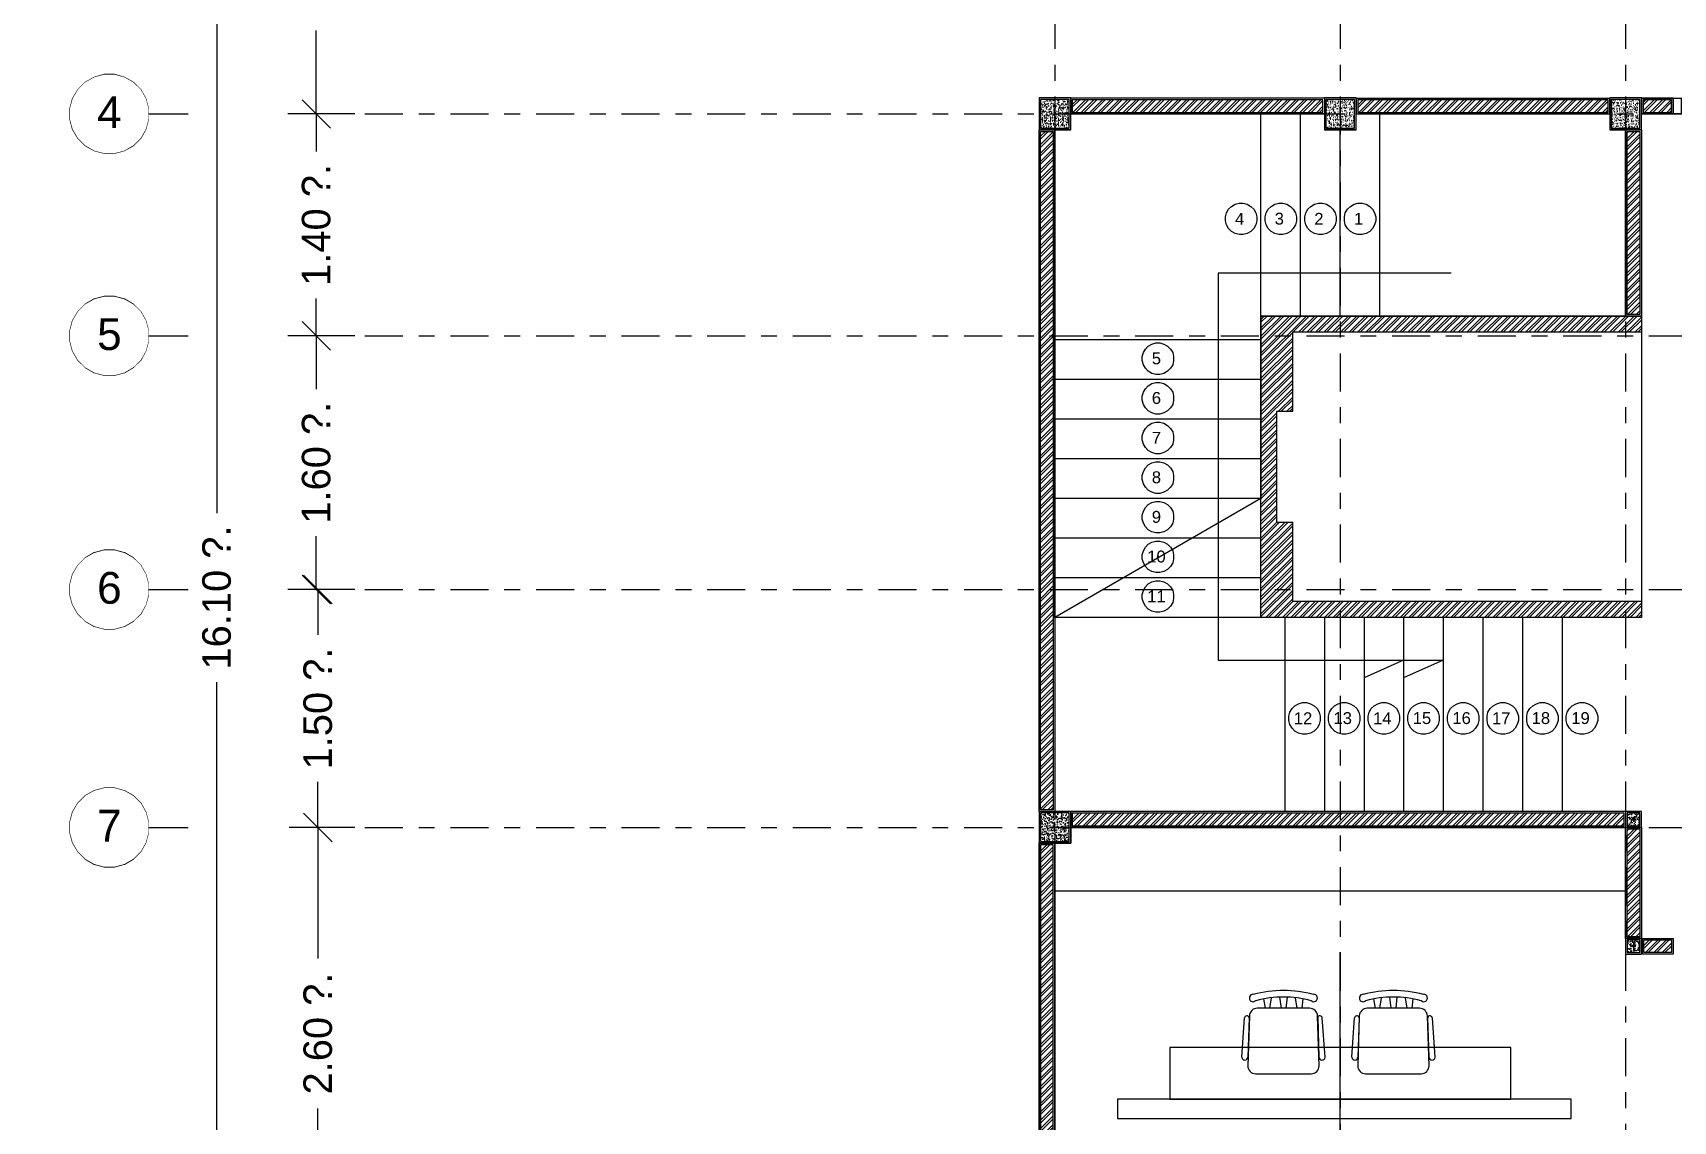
# Model space of a CAD drawing. Header units: metres. Extents: x -298 to 779, y -265 to 213.
# Drawn here: x -100.23 to -89.88, y 2.62 to 9.48 of the extents above; entities that cross this region are included whole.
import ezdxf

# ---------------------------------------------------------------- set-up
doc = ezdxf.new("R2010")
doc.units = ezdxf.units.M
doc.header["$LTSCALE"] = 0.01
doc.header["$MEASUREMENT"] = 0
doc.set_wipeout_variables(frame=1)
doc.linetypes.add('ACAD_ISO08W100', pattern=[36, 24, -3, 6, -3])
doc.layers.add('Dimension', color=253, linetype='ACAD_ISO08W100', transparency=0.5)
for name, color, linetype in [('Furniture', 130, 'Continuous'), ('HATCH', 90, 'Continuous'), ('SYMBOLS', 7, 'Continuous'), ('กระจก', 150, 'Continuous'), ('กำแพง', 90, 'Continuous'), ('เสา', 210, 'Continuous')]:
    doc.layers.add(name, color=color, linetype=linetype)
doc.styles.get("Standard").update_dxf_attribs({"font": 'arial.ttf'})
doc.dimstyles.new('White_1', dxfattribs={"dimtxt": 0.18, "dimasz": 0.18, "dimexe": 0.18, "dimexo": 0.0625, "dimgap": 0.09, "dimtad": 0, "dimzin": 0, "dimdsep": 46, "dimtxsty": 'Standard', "dimblk": 'OBLIQUE', "dimcen": 0.09, "dimadec": 0, "dimazin": 0, "dimtfac": 1, "dimtofl": 0, "dimtmove": 0, "dimatfit": 3, "dimfxl": 1, "dimtolj": 1, "dimtzin": 0, "dimarcsym": 0})
pattern_1 = [(45, (-111.874164, -0.1), (-0.026516504, 0.026516504), []), (45, (-111.856487, -0.1), (-0.026516504, 0.026516504), [])]
pattern_2 = [(50, (0, 0), (0.03586301, -0.003137607), [0.00375, -0.04125]), (355, (0, 0), (-0.006937567, 0.037609607), [0.003, -0.033]), (100.45144, (0.00299, -0.00026), (0.02892544, 0.034472), [0.00318701, -0.035057106]), (46.1842, (0, 0.01), (0.05336207, -0.008275964), [0.005625, -0.061875]), (96.63564, (0.004447, 0.00931), (0.0467331, 0.04870593), [0.00478052, -0.05258569]), (351.18416, (0, 0.01), (0.0467331, 0.04870593), [0.0045, -0.0495]), (21, (0.005, 0.0075), (0.029845353, -0.020130945), [0.00375, -0.04125]), (326, (0.005, 0.0075), (0.012165767, 0.0362575), [0.003, -0.033]), (71.45144, (0.007487, 0.005822), (0.04201112, 0.01612656), [0.00318701, -0.035057106]), (37.5, (0, 0), (0.000607993, 0.016644693), [0, -0.0326, 0, -0.0335, 0, -0.033125]), (7.5, (0, 0), (0.013153477, 0.019720586), [0, -0.0191, 0, -0.03185, 0, -0.012625]), (327.5, (-0.01115, 0), (0.026691122, -0.0011277436), [0, -0.0125, 0, -0.039, 0, -0.05175]), (317.5, (-0.01615, 0), (0.029159308, 0.00500525), [0, -0.01625, 0, -0.0259, 0, -0.03675])]
pattern_3 = [(45, (-150.115494, 1e-14), (-0.026516504, 0.026516504), []), (45, (-150.097817, 1e-14), (-0.026516504, 0.026516504), [])]

# ---------------------------------------------------------------- blocks, each defined once
blk = doc.blocks.new('เสา 0.2x0.2')
h = blk.add_hatch()
h.set_pattern_fill('AR-CONC', color=256, scale=0.005)
h.set_pattern_definition(pattern_2)
h.paths.add_polyline_path([(10.338, -2.435), (10.518, -2.435), (10.518, -2.255), (10.338, -2.255)])
for p, q in [((10.398, -2.345), (10.458, -2.345)), ((10.428, -2.375), (10.428, -2.315))]:
    blk.add_line(p, q)
for points in [[(10.328, -2.445), (10.528, -2.445), (10.528, -2.245), (10.328, -2.245)], [(10.338, -2.435), (10.518, -2.435), (10.518, -2.255), (10.338, -2.255)]]:
    blk.add_lwpolyline(points, close=True)
blk = doc.blocks.new('เสาตั้่ง .1x.1')
h = blk.add_hatch()
h.set_pattern_fill('AR-CONC', color=256, scale=0.005)
h.set_pattern_definition(pattern_2)
h.paths.add_polyline_path([(21.739, 12.203), (21.739, 12.123), (21.819, 12.123), (21.819, 12.203)])
for p, q in [((21.764, 12.163), (21.794, 12.163)), ((21.779, 12.178), (21.779, 12.148))]:
    blk.add_line(p, q)
for points in [[(21.729, 12.113), (21.829, 12.113), (21.829, 12.213), (21.729, 12.213)], [(21.739, 12.123), (21.819, 12.123), (21.819, 12.203), (21.739, 12.203)]]:
    blk.add_lwpolyline(points, close=True)
blk = doc.blocks.new('_Oblique')
at = {"color": 0, "linetype": 'ByBlock', "lineweight": -2}
blk.add_line((-0.5, -0.5), (0.5, 0.5), dxfattribs=at)
blk = doc.blocks.new('*D53')
at = {"layer": 'Defpoints', "color": 0, "transparency": 16777216}
for p in [(-98.137, 10.972), (-98.443, 8.972), (-98.137, 8.972)]:
    blk.add_point(p, dxfattribs=at)
at = {"layer": 'กำแพง', "color": 0, "lineweight": -2, "transparency": 16777216}
for p, q in [((-98.199, 10.972), (-98.623, 10.972)), ((-98.443, 10.972), (-98.443, 10.446)), ((-98.443, 8.972), (-98.443, 9.499)), ((-98.199, 8.972), (-98.623, 8.972))]:
    blk.add_line(p, q, dxfattribs=at)
at = {"layer": 'กำแพง', "color": 0, "lineweight": -2, "transparency": 16777216, "xscale": 0.18, "yscale": 0.18, "zscale": 0.18}
for p, rotation in [((-98.443, 10.972), 90), ((-98.443, 8.972), 270)]:
    blk.add_blockref('_Oblique', p, dxfattribs=dict(at, rotation=rotation))
at = {"layer": 'กำแพง', "color": 0, "transparency": 16777216, "insert": (-98.443, 9.972), "char_height": 0.18, "attachment_point": 5, "rotation": 90}
blk.add_mtext('\\A1;2.00 ม.', dxfattribs=at)
blk = doc.blocks.new('*D54')
at = {"layer": 'Defpoints', "color": 0, "transparency": 16777216}
for p in [(-98.137, 8.972), (-98.443, 7.572), (-98.137, 7.572)]:
    blk.add_point(p, dxfattribs=at)
at = {"layer": 'กำแพง', "color": 0, "lineweight": -2, "transparency": 16777216}
for p, q in [((-98.199, 8.972), (-98.623, 8.972)), ((-98.443, 8.972), (-98.443, 8.736)), ((-98.443, 7.572), (-98.443, 7.809)), ((-98.199, 7.572), (-98.623, 7.572))]:
    blk.add_line(p, q, dxfattribs=at)
at = {"layer": 'กำแพง', "color": 0, "lineweight": -2, "transparency": 16777216, "xscale": 0.18, "yscale": 0.18, "zscale": 0.18}
for p, rotation in [((-98.443, 8.972), 90), ((-98.443, 7.572), 270)]:
    blk.add_blockref('_Oblique', p, dxfattribs=dict(at, rotation=rotation))
at = {"layer": 'กำแพง', "color": 0, "transparency": 16777216, "insert": (-98.443, 8.272), "char_height": 0.18, "attachment_point": 5, "rotation": 90}
blk.add_mtext('\\A1;1.40 ม.', dxfattribs=at)
blk = doc.blocks.new('*D56')
at = {"layer": 'Defpoints', "color": 0, "transparency": 16777216}
for p in [(-98.137, 4.472), (-98.433, 1.872), (-98.137, 1.872)]:
    blk.add_point(p, dxfattribs=at)
at = {"layer": 'กำแพง', "color": 0, "lineweight": -2, "transparency": 16777216}
for p, q in [((-98.199, 4.472), (-98.613, 4.472)), ((-98.433, 4.472), (-98.433, 3.646)), ((-98.433, 1.872), (-98.433, 2.699)), ((-98.199, 1.872), (-98.613, 1.872))]:
    blk.add_line(p, q, dxfattribs=at)
at = {"layer": 'กำแพง', "color": 0, "lineweight": -2, "transparency": 16777216, "xscale": 0.18, "yscale": 0.18, "zscale": 0.18}
for p, rotation in [((-98.433, 4.472), 90), ((-98.433, 1.872), 270)]:
    blk.add_blockref('_Oblique', p, dxfattribs=dict(at, rotation=rotation))
at = {"layer": 'กำแพง', "color": 0, "transparency": 16777216, "insert": (-98.433, 3.172), "char_height": 0.18, "attachment_point": 5, "rotation": 90}
blk.add_mtext('\\A1;2.60 ม.', dxfattribs=at)
blk = doc.blocks.new('*D43')
at = {"layer": 'Defpoints', "color": 0, "transparency": 16777216}
for p in [(-98.137, 13.972), (-99.071, -2.128), (-98.137, -2.128)]:
    blk.add_point(p, dxfattribs=at)
at = {"layer": 'กำแพง', "color": 0, "lineweight": -2, "transparency": 16777216}
for p, q in [((-98.199, 13.972), (-99.251, 13.972)), ((-99.071, 13.972), (-99.071, 6.455)), ((-99.071, -2.128), (-99.071, 5.389)), ((-98.199, -2.128), (-99.251, -2.128))]:
    blk.add_line(p, q, dxfattribs=at)
at = {"layer": 'กำแพง', "color": 0, "lineweight": -2, "transparency": 16777216, "xscale": 0.18, "yscale": 0.18, "zscale": 0.18}
for p, rotation in [((-99.071, 13.972), 90), ((-99.071, -2.128), 270)]:
    blk.add_blockref('_Oblique', p, dxfattribs=dict(at, rotation=rotation))
at = {"layer": 'กำแพง', "color": 0, "transparency": 16777216, "insert": (-99.071, 5.922), "char_height": 0.18, "attachment_point": 5, "rotation": 90}
blk.add_mtext('\\A1;16.10 ม.', dxfattribs=at)
blk = doc.blocks.new('*D44')
at = {"layer": 'Defpoints', "color": 0, "transparency": 16777216}
for p in [(-98.137, 5.972), (-98.433, 4.472), (-98.137, 4.472)]:
    blk.add_point(p, dxfattribs=at)
at = {"layer": 'กำแพง', "color": 0, "lineweight": -2, "transparency": 16777216}
for p, q in [((-98.199, 5.972), (-98.613, 5.972)), ((-98.433, 5.972), (-98.433, 5.686)), ((-98.433, 4.472), (-98.433, 4.759)), ((-98.199, 4.472), (-98.613, 4.472))]:
    blk.add_line(p, q, dxfattribs=at)
at = {"layer": 'กำแพง', "color": 0, "lineweight": -2, "transparency": 16777216, "xscale": 0.18, "yscale": 0.18, "zscale": 0.18}
for p, rotation in [((-98.433, 5.972), 90), ((-98.433, 4.472), 270)]:
    blk.add_blockref('_Oblique', p, dxfattribs=dict(at, rotation=rotation))
at = {"layer": 'กำแพง', "color": 0, "transparency": 16777216, "insert": (-98.433, 5.222), "char_height": 0.18, "attachment_point": 5, "rotation": 90}
blk.add_mtext('\\A1;1.50 ม.', dxfattribs=at)
blk = doc.blocks.new('*D55')
at = {"layer": 'Defpoints', "color": 0, "transparency": 16777216}
for p in [(-98.137, 7.572), (-98.443, 5.972), (-98.137, 5.972)]:
    blk.add_point(p, dxfattribs=at)
at = {"layer": 'กำแพง', "color": 0, "lineweight": -2, "transparency": 16777216}
for p, q in [((-98.199, 7.572), (-98.623, 7.572)), ((-98.443, 7.572), (-98.443, 7.236)), ((-98.443, 5.972), (-98.443, 6.309)), ((-98.199, 5.972), (-98.623, 5.972))]:
    blk.add_line(p, q, dxfattribs=at)
at = {"layer": 'กำแพง', "color": 0, "lineweight": -2, "transparency": 16777216, "xscale": 0.18, "yscale": 0.18, "zscale": 0.18}
for p, rotation in [((-98.443, 7.572), 90), ((-98.443, 5.972), 270)]:
    blk.add_blockref('_Oblique', p, dxfattribs=dict(at, rotation=rotation))
at = {"layer": 'กำแพง', "color": 0, "transparency": 16777216, "insert": (-98.443, 6.772), "char_height": 0.18, "attachment_point": 5, "rotation": 90}
blk.add_mtext('\\A1;1.60 ม.', dxfattribs=at)

msp = doc.modelspace()

# ---------------------------------------------------------------- hatches: boundary and pattern name
at = {"layer": 'กำแพง'}
h = msp.add_hatch(dxfattribs=at)
h.set_pattern_fill('ANSI32', color=256, scale=0.1)
h.set_pattern_definition(pattern_1)
h.paths.add_polyline_path([(-92.094, 8.982), (-92.094, 9.062), (-93.674, 9.062), (-93.674, 8.982)])
h = msp.add_hatch(dxfattribs=at)
h.set_pattern_fill('ANSI32', color=256, scale=0.1)
h.set_pattern_definition(pattern_1)
h.paths.add_polyline_path([(-91.874, 9.062), (-91.874, 8.982), (-90.294, 8.982), (-90.294, 9.062)])
h = msp.add_hatch(dxfattribs=at)
h.set_pattern_fill('ANSI32', color=256, scale=0.1)
h.set_pattern_definition([(45, (-152.17175, -1.505284), (-0.026516504, 0.026516504), []), (45, (-152.154072, -1.505284), (-0.026516504, 0.026516504), [])])
h.paths.add_polyline_path([(-89.894, 8.982), (-89.894, 9.062), (-90.074, 9.062), (-90.074, 8.982)])
h = msp.add_hatch(dxfattribs=at)
h.set_pattern_fill('ANSI32', color=256, scale=0.1)
h.set_pattern_definition(pattern_1)
h.paths.add_polyline_path([(-93.794, 8.862), (-93.874, 8.862), (-93.874, 4.582), (-93.794, 4.582)])
h = msp.add_hatch(dxfattribs=at)
h.set_pattern_fill('ANSI32', color=256, scale=0.1)
h.set_pattern_definition(pattern_3)
h.paths.add_polyline_path([(-90.094, 8.862), (-90.174, 8.862), (-90.174, 7.707), (-90.094, 7.707)])
h = msp.add_hatch(dxfattribs=at)
h.set_pattern_fill('ANSI32', color=256, scale=0.1)
h.set_pattern_definition(pattern_1)
h.paths.add_polyline_path([(-92.284, 7.597), (-90.084, 7.597), (-90.084, 7.697), (-92.484, 7.697), (-92.484, 5.797), (-90.084, 5.797), (-90.084, 5.897), (-92.284, 5.897), (-92.284, 6.397), (-92.384, 6.397), (-92.384, 7.097), (-92.284, 7.097)])
h = msp.add_hatch(dxfattribs=at)
h.set_pattern_fill('ANSI32', color=256, scale=0.1)
h.set_pattern_definition([(45, (-111.874164, -0.05), (-0.026516504, 0.026516504), []), (45, (-111.856487, -0.05), (-0.026516504, 0.026516504), [])])
h.paths.add_polyline_path([(-93.674, 4.562), (-93.674, 4.482), (-90.194, 4.482), (-90.194, 4.562)])
h = msp.add_hatch(dxfattribs=at)
h.set_pattern_fill('ANSI32', color=256, scale=0.1)
h.set_pattern_definition(pattern_3)
h.paths.add_polyline_path([(-90.094, 4.462), (-90.174, 4.462), (-90.174, 3.782), (-90.094, 3.782)])
h = msp.add_hatch(dxfattribs=at)
h.set_pattern_fill('ANSI32', color=256, scale=0.1)
h.set_pattern_definition(pattern_3)
h.paths.add_polyline_path([(-93.794, 4.362), (-93.874, 4.362), (-93.874, 1.982), (-93.794, 1.982)])
h = msp.add_hatch(dxfattribs=at)
h.set_pattern_fill('ANSI32', color=256, scale=0.1)
h.set_pattern_definition(pattern_3)
h.paths.add_polyline_path([(-89.894, 3.762), (-90.068, 3.762), (-90.068, 3.682), (-89.894, 3.682)])

# ---------------------------------------------------------------- linework, layer by layer
at = {"layer": 'Dimension'}
for p, q in [((-93.784, 20.422), (-93.784, -4.328)), ((-91.984, 20.422), (-91.984, -4.328)), ((-90.184, 20.422), (-90.184, -4.328)), ((-98.137, 8.972), (-78.112, 8.972)), ((-98.137, 7.572), (-78.112, 7.572)), ((-98.137, 5.972), (-78.112, 5.972)), ((-98.137, 4.472), (-78.112, 4.472))]:
    msp.add_line(p, q, dxfattribs=at)
at = {"layer": 'Furniture'}
for p, q in [((-91.984, 1.972), (-91.984, 3.685)), ((-92.177, 3.331), (-92.507, 3.331)), ((-92.468, 3.39), (-92.457, 3.331)), ((-92.428, 3.331), (-92.417, 3.398)), ((-92.367, 3.402), (-92.357, 3.331)), ((-92.325, 3.331), (-92.317, 3.402)), ((-92.268, 3.398), (-92.257, 3.331)), ((-92.225, 3.331), (-92.217, 3.391)), ((-91.484, 3.331), (-91.814, 3.331)), ((-91.774, 3.39), (-91.764, 3.331)), ((-91.735, 3.331), (-91.723, 3.398)), ((-91.674, 3.402), (-91.664, 3.331)), ((-91.632, 3.331), (-91.624, 3.402)), ((-91.574, 3.398), (-91.564, 3.331)), ((-91.531, 3.331), (-91.523, 3.391)), ((-92.605, 3.022), (-92.588, 3.27)), ((-92.557, 3.282), (-92.567, 2.968)), ((-92.558, 3.272), (-92.566, 3.023)), ((-92.117, 2.968), (-92.127, 3.282)), ((-92.126, 3.272), (-92.118, 3.023)), ((-92.08, 3.022), (-92.097, 3.27)), ((-91.911, 3.022), (-91.894, 3.27)), ((-91.864, 3.282), (-91.874, 2.968)), ((-91.865, 3.272), (-91.873, 3.023)), ((-91.424, 2.968), (-91.434, 3.282)), ((-91.433, 3.272), (-91.425, 3.023)), ((-91.386, 3.022), (-91.403, 3.27)), ((-90.908, 3.083), (-93.059, 3.083)), ((-93.059, 3.083), (-93.059, 2.758)), ((-90.908, 2.758), (-90.908, 3.083)), ((-92.517, 2.918), (-92.167, 2.918)), ((-91.824, 2.918), (-91.474, 2.918)), ((-90.527, 2.758), (-93.39, 2.758)), ((-93.39, 2.758), (-93.39, 2.637)), ((-93.059, 2.758), (-90.908, 2.758)), ((-90.527, 2.637), (-90.527, 2.758)), ((-93.39, 2.637), (-90.527, 2.637))]:
    msp.add_line(p, q, dxfattribs=at)
msp.add_lwpolyline([(-93.784, 4.072), (-90.184, 4.072), (-90.184, 4.472), (-93.684, 4.472), (-93.684, 4.372), (-93.784, 4.372), (-93.784, 4.072)], dxfattribs=at)
for centre, radius, start, end in [((-92.534, 3.396), 0.0233, 86.752, 315.1906), ((-92.342, 2.674), 0.769, 75.6786, 104.3214), ((-92.151, 3.396), 0.0233, 224.8094, 93.248), ((-91.84, 3.396), 0.0233, 86.752, 315.1906), ((-91.649, 2.674), 0.769, 75.6786, 104.3214), ((-91.457, 3.396), 0.0233, 224.8094, 93.248), ((-92.507, 3.281), 0.05, 90.0329, 178.1776), ((-92.342, 2.737), 0.665, 74.7616, 105.2384), ((-92.177, 3.281), 0.05, 1.8212, 90.0329), ((-91.814, 3.281), 0.05, 90.0329, 178.1776), ((-91.649, 2.737), 0.665, 74.7616, 105.2384), ((-91.484, 3.281), 0.05, 1.8212, 90.0329), ((-92.573, 3.269), 0.0147, 11.7309, 175.5477), ((-92.112, 3.269), 0.0147, 4.4523, 168.2691), ((-91.879, 3.269), 0.0147, 11.7309, 175.5477), ((-91.418, 3.269), 0.0147, 4.4523, 168.2691), ((-92.586, 3.024), 0.0194, 185.7412, 358.3572), ((-92.099, 3.024), 0.0194, 181.6428, 354.2588), ((-91.892, 3.024), 0.0194, 185.7412, 358.3572), ((-91.405, 3.024), 0.0194, 181.6428, 354.2588), ((-92.517, 2.968), 0.05, 180, 270), ((-92.167, 2.968), 0.05, 270, 0), ((-91.824, 2.968), 0.05, 180, 270), ((-91.474, 2.968), 0.05, 270, 0)]:
    msp.add_arc(centre, radius, start, end, dxfattribs=at)
at = {"layer": 'SYMBOLS'}
for points in [[(-92.622, 8.211), (-92.647, 8.217), (-92.67, 8.23), (-92.688, 8.249), (-92.702, 8.272), (-92.708, 8.297), (-92.708, 8.323), (-92.702, 8.348), (-92.688, 8.371), (-92.67, 8.389), (-92.647, 8.402), (-92.622, 8.409), (-92.596, 8.409), (-92.571, 8.402), (-92.548, 8.389), (-92.53, 8.371), (-92.517, 8.348), (-92.51, 8.323), (-92.51, 8.297), (-92.517, 8.272), (-92.53, 8.249), (-92.548, 8.23), (-92.571, 8.217), (-92.596, 8.211)], [(-92.372, 8.211), (-92.397, 8.217), (-92.42, 8.23), (-92.438, 8.249), (-92.452, 8.272), (-92.458, 8.297), (-92.458, 8.323), (-92.452, 8.348), (-92.438, 8.371), (-92.42, 8.389), (-92.397, 8.402), (-92.372, 8.409), (-92.346, 8.409), (-92.321, 8.402), (-92.298, 8.389), (-92.28, 8.371), (-92.267, 8.348), (-92.26, 8.323), (-92.26, 8.297), (-92.267, 8.272), (-92.28, 8.249), (-92.298, 8.23), (-92.321, 8.217), (-92.346, 8.211)], [(-92.122, 8.211), (-92.147, 8.217), (-92.17, 8.23), (-92.188, 8.249), (-92.202, 8.272), (-92.208, 8.297), (-92.208, 8.323), (-92.202, 8.348), (-92.188, 8.371), (-92.17, 8.389), (-92.147, 8.402), (-92.122, 8.409), (-92.096, 8.409), (-92.071, 8.402), (-92.048, 8.389), (-92.03, 8.371), (-92.017, 8.348), (-92.01, 8.323), (-92.01, 8.297), (-92.017, 8.272), (-92.03, 8.249), (-92.048, 8.23), (-92.071, 8.217), (-92.096, 8.211)], [(-91.872, 8.211), (-91.897, 8.217), (-91.92, 8.23), (-91.938, 8.249), (-91.952, 8.272), (-91.958, 8.297), (-91.958, 8.323), (-91.952, 8.348), (-91.938, 8.371), (-91.92, 8.389), (-91.897, 8.402), (-91.872, 8.409), (-91.846, 8.409), (-91.821, 8.402), (-91.798, 8.389), (-91.78, 8.371), (-91.767, 8.348), (-91.76, 8.323), (-91.76, 8.297), (-91.767, 8.272), (-91.78, 8.249), (-91.798, 8.23), (-91.821, 8.217), (-91.846, 8.211)], [(-93.147, 7.329), (-93.172, 7.336), (-93.195, 7.349), (-93.213, 7.368), (-93.226, 7.39), (-93.233, 7.416), (-93.233, 7.442), (-93.226, 7.467), (-93.213, 7.489), (-93.195, 7.508), (-93.172, 7.521), (-93.147, 7.528), (-93.121, 7.528), (-93.096, 7.521), (-93.073, 7.508), (-93.054, 7.489), (-93.041, 7.467), (-93.035, 7.442), (-93.035, 7.416), (-93.041, 7.39), (-93.054, 7.368), (-93.073, 7.349), (-93.096, 7.336), (-93.121, 7.329)], [(-93.147, 7.079), (-93.172, 7.086), (-93.195, 7.099), (-93.213, 7.118), (-93.226, 7.14), (-93.233, 7.166), (-93.233, 7.192), (-93.226, 7.217), (-93.213, 7.239), (-93.195, 7.258), (-93.172, 7.271), (-93.147, 7.278), (-93.121, 7.278), (-93.096, 7.271), (-93.073, 7.258), (-93.054, 7.239), (-93.041, 7.217), (-93.035, 7.192), (-93.035, 7.166), (-93.041, 7.14), (-93.054, 7.118), (-93.073, 7.099), (-93.096, 7.086), (-93.121, 7.079)], [(-93.147, 6.829), (-93.172, 6.836), (-93.195, 6.849), (-93.213, 6.868), (-93.226, 6.89), (-93.233, 6.916), (-93.233, 6.942), (-93.226, 6.967), (-93.213, 6.989), (-93.195, 7.008), (-93.172, 7.021), (-93.147, 7.028), (-93.121, 7.028), (-93.096, 7.021), (-93.073, 7.008), (-93.054, 6.989), (-93.041, 6.967), (-93.035, 6.942), (-93.035, 6.916), (-93.041, 6.89), (-93.054, 6.868), (-93.073, 6.849), (-93.096, 6.836), (-93.121, 6.829)], [(-93.147, 6.579), (-93.172, 6.586), (-93.195, 6.599), (-93.213, 6.618), (-93.226, 6.64), (-93.233, 6.666), (-93.233, 6.692), (-93.226, 6.717), (-93.213, 6.739), (-93.195, 6.758), (-93.172, 6.771), (-93.147, 6.778), (-93.121, 6.778), (-93.096, 6.771), (-93.073, 6.758), (-93.054, 6.739), (-93.041, 6.717), (-93.035, 6.692), (-93.035, 6.666), (-93.041, 6.64), (-93.054, 6.618), (-93.073, 6.599), (-93.096, 6.586), (-93.121, 6.579)], [(-93.147, 6.329), (-93.172, 6.336), (-93.195, 6.349), (-93.213, 6.368), (-93.226, 6.39), (-93.233, 6.416), (-93.233, 6.442), (-93.226, 6.467), (-93.213, 6.489), (-93.195, 6.508), (-93.172, 6.521), (-93.147, 6.528), (-93.121, 6.528), (-93.096, 6.521), (-93.073, 6.508), (-93.054, 6.489), (-93.041, 6.467), (-93.035, 6.442), (-93.035, 6.416), (-93.041, 6.39), (-93.054, 6.368), (-93.073, 6.349), (-93.096, 6.336), (-93.121, 6.329)], [(-93.147, 6.079), (-93.172, 6.086), (-93.195, 6.099), (-93.213, 6.118), (-93.226, 6.14), (-93.233, 6.166), (-93.233, 6.192), (-93.226, 6.217), (-93.213, 6.239), (-93.195, 6.258), (-93.172, 6.271), (-93.147, 6.278), (-93.121, 6.278), (-93.096, 6.271), (-93.073, 6.258), (-93.054, 6.239), (-93.041, 6.217), (-93.035, 6.192), (-93.035, 6.166), (-93.041, 6.14), (-93.054, 6.118), (-93.073, 6.099), (-93.096, 6.086), (-93.121, 6.079)], [(-93.147, 5.829), (-93.172, 5.836), (-93.195, 5.849), (-93.213, 5.868), (-93.226, 5.89), (-93.233, 5.916), (-93.233, 5.942), (-93.226, 5.967), (-93.213, 5.989), (-93.195, 6.008), (-93.172, 6.021), (-93.147, 6.028), (-93.121, 6.028), (-93.096, 6.021), (-93.073, 6.008), (-93.054, 5.989), (-93.041, 5.967), (-93.035, 5.942), (-93.035, 5.916), (-93.041, 5.89), (-93.054, 5.868), (-93.073, 5.849), (-93.096, 5.836), (-93.121, 5.829)], [(-92.222, 5.061), (-92.247, 5.067), (-92.27, 5.08), (-92.288, 5.099), (-92.302, 5.122), (-92.308, 5.147), (-92.308, 5.173), (-92.302, 5.198), (-92.288, 5.221), (-92.27, 5.239), (-92.247, 5.252), (-92.222, 5.259), (-92.196, 5.259), (-92.171, 5.252), (-92.148, 5.239), (-92.13, 5.221), (-92.117, 5.198), (-92.11, 5.173), (-92.11, 5.147), (-92.117, 5.122), (-92.13, 5.099), (-92.148, 5.08), (-92.171, 5.067), (-92.196, 5.061)], [(-91.972, 5.061), (-91.997, 5.067), (-92.02, 5.08), (-92.038, 5.099), (-92.052, 5.122), (-92.058, 5.147), (-92.058, 5.173), (-92.052, 5.198), (-92.038, 5.221), (-92.02, 5.239), (-91.997, 5.252), (-91.972, 5.259), (-91.946, 5.259), (-91.921, 5.252), (-91.898, 5.239), (-91.88, 5.221), (-91.867, 5.198), (-91.86, 5.173), (-91.86, 5.147), (-91.867, 5.122), (-91.88, 5.099), (-91.898, 5.08), (-91.921, 5.067), (-91.946, 5.061)], [(-91.722, 5.061), (-91.747, 5.067), (-91.77, 5.08), (-91.788, 5.099), (-91.802, 5.122), (-91.808, 5.147), (-91.808, 5.173), (-91.802, 5.198), (-91.788, 5.221), (-91.77, 5.239), (-91.747, 5.252), (-91.722, 5.259), (-91.696, 5.259), (-91.671, 5.252), (-91.648, 5.239), (-91.63, 5.221), (-91.617, 5.198), (-91.61, 5.173), (-91.61, 5.147), (-91.617, 5.122), (-91.63, 5.099), (-91.648, 5.08), (-91.671, 5.067), (-91.696, 5.061)], [(-91.472, 5.061), (-91.497, 5.067), (-91.52, 5.08), (-91.538, 5.099), (-91.552, 5.122), (-91.558, 5.147), (-91.558, 5.173), (-91.552, 5.198), (-91.538, 5.221), (-91.52, 5.239), (-91.497, 5.252), (-91.472, 5.259), (-91.446, 5.259), (-91.421, 5.252), (-91.398, 5.239), (-91.38, 5.221), (-91.367, 5.198), (-91.36, 5.173), (-91.36, 5.147), (-91.367, 5.122), (-91.38, 5.099), (-91.398, 5.08), (-91.421, 5.067), (-91.446, 5.061)], [(-91.222, 5.061), (-91.247, 5.067), (-91.27, 5.08), (-91.288, 5.099), (-91.302, 5.122), (-91.308, 5.147), (-91.308, 5.173), (-91.302, 5.198), (-91.288, 5.221), (-91.27, 5.239), (-91.247, 5.252), (-91.222, 5.259), (-91.196, 5.259), (-91.171, 5.252), (-91.148, 5.239), (-91.13, 5.221), (-91.117, 5.198), (-91.11, 5.173), (-91.11, 5.147), (-91.117, 5.122), (-91.13, 5.099), (-91.148, 5.08), (-91.171, 5.067), (-91.196, 5.061)], [(-90.972, 5.061), (-90.997, 5.067), (-91.02, 5.08), (-91.038, 5.099), (-91.052, 5.122), (-91.058, 5.147), (-91.058, 5.173), (-91.052, 5.198), (-91.038, 5.221), (-91.02, 5.239), (-90.997, 5.252), (-90.972, 5.259), (-90.946, 5.259), (-90.921, 5.252), (-90.898, 5.239), (-90.88, 5.221), (-90.867, 5.198), (-90.86, 5.173), (-90.86, 5.147), (-90.867, 5.122), (-90.88, 5.099), (-90.898, 5.08), (-90.921, 5.067), (-90.946, 5.061)], [(-90.722, 5.061), (-90.747, 5.067), (-90.77, 5.08), (-90.788, 5.099), (-90.802, 5.122), (-90.808, 5.147), (-90.808, 5.173), (-90.802, 5.198), (-90.788, 5.221), (-90.77, 5.239), (-90.747, 5.252), (-90.722, 5.259), (-90.696, 5.259), (-90.671, 5.252), (-90.648, 5.239), (-90.63, 5.221), (-90.617, 5.198), (-90.61, 5.173), (-90.61, 5.147), (-90.617, 5.122), (-90.63, 5.099), (-90.648, 5.08), (-90.671, 5.067), (-90.696, 5.061)], [(-90.472, 5.061), (-90.497, 5.067), (-90.52, 5.08), (-90.538, 5.099), (-90.552, 5.122), (-90.558, 5.147), (-90.558, 5.173), (-90.552, 5.198), (-90.538, 5.221), (-90.52, 5.239), (-90.497, 5.252), (-90.472, 5.259), (-90.446, 5.259), (-90.421, 5.252), (-90.398, 5.239), (-90.38, 5.221), (-90.367, 5.198), (-90.36, 5.173), (-90.36, 5.147), (-90.367, 5.122), (-90.38, 5.099), (-90.398, 5.08), (-90.421, 5.067), (-90.446, 5.061)]]:
    msp.add_lwpolyline(points, close=True, dxfattribs=at)
at = {"layer": 'กระจก'}
msp.add_lwpolyline([(-89.884, 9.072), (-89.884, 8.972)], dxfattribs=at)
msp.add_lwpolyline([(-89.884, 9.072), (-89.834, 9.072), (-89.834, 8.972), (-89.884, 8.972)], close=True, dxfattribs=at)
at = {"layer": 'กำแพง'}
for p, q in [((-92.484, 7.697), (-92.484, 8.972)), ((-92.234, 7.697), (-92.234, 8.972)), ((-91.734, 7.697), (-91.734, 8.972)), ((-91.984, 7.697), (-91.984, 8.872)), ((-92.484, 7.547), (-93.784, 7.547)), ((-92.484, 7.297), (-93.784, 7.297)), ((-92.484, 7.047), (-93.784, 7.047)), ((-92.384, 7.097), (-92.284, 7.097)), ((-92.484, 6.797), (-93.784, 6.797)), ((-92.484, 6.547), (-93.784, 6.547)), ((-92.384, 6.397), (-92.284, 6.397)), ((-92.484, 6.297), (-93.784, 6.297)), ((-92.484, 6.047), (-93.784, 6.047)), ((-92.484, 5.797), (-93.784, 5.797)), ((-92.334, 5.797), (-92.334, 4.572)), ((-92.084, 5.797), (-92.084, 4.572)), ((-91.834, 5.797), (-91.834, 4.572)), ((-91.584, 5.797), (-91.584, 4.572)), ((-91.334, 5.797), (-91.334, 4.572)), ((-91.084, 5.797), (-91.084, 4.572)), ((-90.834, 5.797), (-90.834, 4.572)), ((-90.584, 5.797), (-90.584, 4.572))]:
    msp.add_line(p, q, dxfattribs=at)
for points in [[(-99.997, 8.94), (-99.98, 8.877), (-99.947, 8.82), (-99.901, 8.774), (-99.844, 8.741), (-99.781, 8.724), (-99.716, 8.724), (-99.653, 8.741), (-99.597, 8.774), (-99.55, 8.82), (-99.518, 8.877), (-99.501, 8.94), (-99.501, 9.005), (-99.518, 9.068), (-99.55, 9.125), (-99.597, 9.171), (-99.653, 9.203), (-99.716, 9.22), (-99.781, 9.22), (-99.844, 9.203), (-99.901, 9.171), (-99.947, 9.125), (-99.98, 9.068), (-99.997, 9.005)], [(-92.094, 9.062), (-93.674, 9.062), (-93.674, 8.982), (-92.094, 8.982)], [(-90.294, 9.062), (-91.874, 9.062), (-91.874, 8.982), (-90.294, 8.982)], [(-88.384, 9.072), (-88.384, 7.672), (-88.484, 7.672), (-88.484, 8.972), (-90.084, 8.972), (-90.084, 9.072)], [(-89.884, 9.072), (-90.084, 9.072), (-90.084, 8.972), (-89.884, 8.972)], [(-89.894, 9.062), (-90.074, 9.062), (-90.074, 8.982), (-89.894, 8.982)], [(-90.284, 8.972), (-90.284, 8.872), (-90.184, 8.872), (-90.184, 7.697), (-92.484, 7.697), (-92.484, 6.547), (-93.784, 5.797), (-93.784, 8.872), (-93.684, 8.872), (-93.684, 8.972), (-92.084, 8.972), (-92.084, 8.872), (-91.884, 8.872), (-91.884, 8.972), (-90.284, 8.972)], [(-93.884, 8.872), (-93.784, 8.872), (-93.784, 4.572), (-93.884, 4.572)], [(-93.874, 8.862), (-93.794, 8.862), (-93.794, 4.582), (-93.874, 4.582)], [(-90.184, 8.872), (-90.084, 8.872), (-90.084, 7.697), (-90.184, 7.697)], [(-90.174, 8.862), (-90.094, 8.862), (-90.094, 7.707), (-90.174, 7.707)], [(-99.997, 7.54), (-99.98, 7.477), (-99.947, 7.42), (-99.901, 7.374), (-99.844, 7.341), (-99.781, 7.324), (-99.716, 7.324), (-99.653, 7.341), (-99.597, 7.374), (-99.55, 7.42), (-99.518, 7.477), (-99.501, 7.54), (-99.501, 7.605), (-99.518, 7.668), (-99.55, 7.725), (-99.597, 7.771), (-99.653, 7.803), (-99.716, 7.82), (-99.781, 7.82), (-99.844, 7.803), (-99.901, 7.771), (-99.947, 7.725), (-99.98, 7.668), (-99.997, 7.605)], [(-92.484, 7.697), (-90.084, 7.697), (-90.084, 5.797), (-92.484, 5.797)], [(-99.997, 5.94), (-99.98, 5.877), (-99.947, 5.82), (-99.901, 5.774), (-99.844, 5.741), (-99.781, 5.724), (-99.716, 5.724), (-99.653, 5.741), (-99.597, 5.774), (-99.55, 5.82), (-99.518, 5.877), (-99.501, 5.94), (-99.501, 6.005), (-99.518, 6.068), (-99.55, 6.125), (-99.597, 6.171), (-99.653, 6.203), (-99.716, 6.22), (-99.781, 6.22), (-99.844, 6.203), (-99.901, 6.171), (-99.947, 6.125), (-99.98, 6.068), (-99.997, 6.005)], [(-99.997, 4.44), (-99.98, 4.377), (-99.947, 4.32), (-99.901, 4.274), (-99.844, 4.241), (-99.781, 4.224), (-99.716, 4.224), (-99.653, 4.241), (-99.597, 4.274), (-99.55, 4.32), (-99.518, 4.377), (-99.501, 4.44), (-99.501, 4.505), (-99.518, 4.568), (-99.55, 4.625), (-99.597, 4.671), (-99.653, 4.703), (-99.716, 4.72), (-99.781, 4.72), (-99.844, 4.703), (-99.901, 4.671), (-99.947, 4.625), (-99.98, 4.568), (-99.997, 4.505)], [(-90.194, 4.562), (-93.674, 4.562), (-93.674, 4.482), (-90.194, 4.482)], [(-90.184, 4.472), (-90.084, 4.472), (-90.084, 3.772), (-90.184, 3.772)], [(-90.174, 4.462), (-90.094, 4.462), (-90.094, 3.782), (-90.174, 3.782)], [(-93.884, 4.372), (-93.784, 4.372), (-93.784, 1.972), (-93.884, 1.972)], [(-93.784, 4.372), (-93.884, 4.372), (-93.884, 1.972), (-93.784, 1.972)], [(-93.794, 4.362), (-93.874, 4.362), (-93.874, 1.982), (-93.794, 1.982)], [(-90.078, 3.772), (-89.884, 3.772), (-89.884, 3.672), (-90.078, 3.672)], [(-90.068, 3.762), (-89.894, 3.762), (-89.894, 3.682), (-90.068, 3.682)]]:
    msp.add_lwpolyline(points, close=True, dxfattribs=at)
for points in [[(-92.084, 9.072), (-93.684, 9.072)], [(-93.684, 9.072), (-93.684, 8.972)], [(-92.084, 9.072), (-92.084, 8.972)], [(-91.884, 9.072), (-90.284, 9.072)], [(-91.884, 9.072), (-91.884, 8.972)], [(-90.284, 8.972), (-90.284, 9.072)], [(-92.084, 8.972), (-93.684, 8.972)], [(-91.884, 8.972), (-90.284, 8.972)], [(-91.284, 7.968), (-92.755, 7.968), (-92.755, 5.526), (-91.334, 5.526)], [(-92.284, 7.597), (-90.084, 7.597)], [(-92.284, 7.097), (-92.284, 7.597)], [(-92.384, 6.397), (-92.384, 7.097)], [(-92.284, 5.897), (-92.284, 6.397)], [(-90.084, 5.897), (-92.284, 5.897)], [(-91.584, 5.526), (-91.834, 5.416)], [(-91.334, 5.526), (-91.584, 5.416)], [(-90.184, 4.572), (-93.684, 4.572), (-93.684, 4.472)], [(-93.684, 4.472), (-90.084, 4.472)]]:
    msp.add_lwpolyline(points, dxfattribs=at)

# ---------------------------------------------------------------- block references
at = {"layer": 'เสา'}
for name, p in [('เสา 0.2x0.2', (-104.212, 11.318)), ('เสา 0.2x0.2', (-102.412, 11.318)), ('เสา 0.2x0.2', (-100.612, 11.318)), ('เสา 0.2x0.2', (-104.212, 6.818)), ('เสาตั้่ง .1x.1', (-111.913, -7.64)), ('เสาตั้่ง .1x.1', (-111.913, -8.44))]:
    msp.add_blockref(name, p, dxfattribs=at)

# ---------------------------------------------------------------- texts
at = {"layer": 'SYMBOLS', "char_height": 0.075, "attachment_point": 7}
for s, insert in [('\\pxqc;4', (-92.695, 8.273)), ('\\pxqc;3', (-92.445, 8.273)), ('\\pxqc;2', (-92.195, 8.273)), ('\\pxqc;1', (-91.945, 8.273)), ('\\pxqc;5', (-93.22, 7.392)), ('\\pxqc;6', (-93.22, 7.142)), ('\\pxqc;7', (-93.22, 6.892)), ('\\pxqc;8', (-93.22, 6.642)), ('\\pxqc;9', (-93.22, 6.392)), ('\\pxqc;10', (-93.22, 6.142)), ('\\pxqc;11', (-93.22, 5.892)), ('\\pxqc;12', (-92.295, 5.123)), ('\\pxqc;13', (-92.045, 5.123)), ('\\pxqc;14', (-91.795, 5.123)), ('\\pxqc;15', (-91.545, 5.123)), ('\\pxqc;16', (-91.295, 5.123)), ('\\pxqc;17', (-91.045, 5.123)), ('\\pxqc;18', (-90.795, 5.123)), ('\\pxqc;19', (-90.545, 5.123))]:
    msp.add_mtext_dynamic_manual_height_columns(s, width=0.15308, gutter_width=1, heights=[0], dxfattribs=dict(at, insert=insert))

# ---------------------------------------------------------------- dimensions: what is measured, and where the dimension line sits
at = {"layer": 'กำแพง'}
for base, p1, p2, picture, middle in [((-99.071, -2.128), (-98.137, 13.972), (-98.137, -2.128), '*D43', (-99.071, 5.922)), ((-98.443, 8.972), (-98.137, 10.972), (-98.137, 8.972), '*D53', (-98.443, 9.972)), ((-98.443, 7.572), (-98.137, 8.972), (-98.137, 7.572), '*D54', (-98.443, 8.272)), ((-98.443, 5.972), (-98.137, 7.572), (-98.137, 5.972), '*D55', (-98.443, 6.772)), ((-98.433, 4.472), (-98.137, 5.972), (-98.137, 4.472), '*D44', (-98.433, 5.222)), ((-98.433, 1.872), (-98.137, 4.472), (-98.137, 1.872), '*D56', (-98.433, 3.172))]:
    dim = msp.add_linear_dim(base=base, p1=p1, p2=p2, angle=90, dimstyle='White_1', override={"dimpost": ' ม.'}, dxfattribs=at)
    dim.commit()
    dim.dimension.update_dxf_attribs({"geometry": picture, "text_midpoint": middle})

# ---------------------------------------------------------------- next in the draw order: wipeouts: each hides what was drawn before it
for points in [[(-99.997, 8.94), (-99.98, 8.877), (-99.947, 8.82), (-99.901, 8.774), (-99.844, 8.741), (-99.781, 8.724), (-99.716, 8.724), (-99.653, 8.741), (-99.597, 8.774), (-99.55, 8.82), (-99.518, 8.877), (-99.501, 8.94), (-99.501, 9.005), (-99.518, 9.068), (-99.55, 9.125), (-99.597, 9.171), (-99.653, 9.203), (-99.716, 9.22), (-99.781, 9.22), (-99.844, 9.203), (-99.901, 9.171), (-99.947, 9.125), (-99.98, 9.068), (-99.997, 9.005)], [(-99.997, 7.54), (-99.98, 7.477), (-99.947, 7.42), (-99.901, 7.374), (-99.844, 7.341), (-99.781, 7.324), (-99.716, 7.324), (-99.653, 7.341), (-99.597, 7.374), (-99.55, 7.42), (-99.518, 7.477), (-99.501, 7.54), (-99.501, 7.605), (-99.518, 7.668), (-99.55, 7.725), (-99.597, 7.771), (-99.653, 7.803), (-99.716, 7.82), (-99.781, 7.82), (-99.844, 7.803), (-99.901, 7.771), (-99.947, 7.725), (-99.98, 7.668), (-99.997, 7.605)], [(-99.997, 5.94), (-99.98, 5.877), (-99.947, 5.82), (-99.901, 5.774), (-99.844, 5.741), (-99.781, 5.724), (-99.716, 5.724), (-99.653, 5.741), (-99.597, 5.774), (-99.55, 5.82), (-99.518, 5.877), (-99.501, 5.94), (-99.501, 6.005), (-99.518, 6.068), (-99.55, 6.125), (-99.597, 6.171), (-99.653, 6.203), (-99.716, 6.22), (-99.781, 6.22), (-99.844, 6.203), (-99.901, 6.171), (-99.947, 6.125), (-99.98, 6.068), (-99.997, 6.005)], [(-99.997, 4.44), (-99.98, 4.377), (-99.947, 4.32), (-99.901, 4.274), (-99.844, 4.241), (-99.781, 4.224), (-99.716, 4.224), (-99.653, 4.241), (-99.597, 4.274), (-99.55, 4.32), (-99.518, 4.377), (-99.501, 4.44), (-99.501, 4.505), (-99.518, 4.568), (-99.55, 4.625), (-99.597, 4.671), (-99.653, 4.703), (-99.716, 4.72), (-99.781, 4.72), (-99.844, 4.703), (-99.901, 4.671), (-99.947, 4.625), (-99.98, 4.568), (-99.997, 4.505)]]:
    msp.add_wipeout(points).dxf.layer = 'กำแพง'

# ---------------------------------------------------------------- next in the draw order: hatches: boundary and pattern name
at = {"layer": 'HATCH', "transparency": 33554457}
h = msp.add_hatch(dxfattribs=at)
h.set_pattern_fill('ANSI37', color=256, scale=2, angle=45)
h.set_pattern_definition([(90, (-150.1155, 1e-14), (-0.25, 0), []), (180, (-150.1155, 1e-14), (-3e-17, -0.25), [])])
h.paths.add_polyline_path([(-84.484, 1.872), (-86.184, 1.872), (-86.184, 0.872), (-86.134, 0.872), (-86.134, 0.972), (-86.134, 1.472), (-86.134, 1.572), (-86.099, 1.572, -0.405536), (-85.433, 0.872), (-85.384, 0.872), (-84.484, 0.872)])
h.paths.add_polyline_path([(-85.346, 1.518, -0.029221), (-84.737, 1.622), (-84.737, 1.652), (-84.729, 1.66), (-84.701, 1.66), (-84.693, 1.652), (-84.692, 1.626), (-84.554, 1.571, -0.100832), (-84.554, 1.173), (-84.692, 1.119), (-84.737, 1.122, -0.029221), (-85.346, 1.226, -0.049393), (-85.365, 1.372, -0.049393)], flags=16)
h.paths.add_polyline_path([(-84.621, 1.571), (-84.621, 1.174, -0.414214), (-84.629, 1.166), (-84.837, 1.166, -0.414214), (-84.845, 1.174), (-84.845, 1.571, -0.414214), (-84.837, 1.579), (-84.629, 1.579, -0.414214)], flags=0)
h.paths.add_polyline_path([(-84.737, 1.612), (-84.692, 1.612), (-84.691, 1.593, 0.006314), (-84.737, 1.599)], flags=0)
h.paths.add_polyline_path([(-83.684, 1.772), (-83.984, 1.772), (-83.984, 1.872), (-84.284, 1.872), (-84.284, 0.872), (-84.234, 0.872), (-84.234, 0.972), (-84.234, 1.472), (-84.234, 1.572), (-84.199, 1.572, -0.217979), (-83.684, 1.311)])
h.paths.add_polyline_path([(-82.884, 1.872), (-83.584, 1.872), (-83.584, 1.772), (-83.684, 1.772), (-83.684, 1.311, -0.172324), (-83.533, 0.872), (-83.484, 0.872), (-82.884, 0.872), (-82.884, 1.31), (-82.896, 1.31), (-82.896, 1.347), (-82.984, 1.335), (-83.009, 1.322), (-83.034, 1.322), (-83.034, 1.422), (-83.009, 1.422), (-82.984, 1.41), (-82.896, 1.397), (-82.896, 1.435), (-82.884, 1.435)])
h.paths.add_polyline_path([(-83.684, 1.311, 0.217979), (-84.199, 1.572), (-84.199, 1.472), (-84.199, 0.972), (-84.199, 0.872), (-83.684, 0.872)])
h.paths.add_polyline_path([(-83.684, 1.311), (-83.684, 0.872), (-83.533, 0.872, 0.172324)], flags=17)
h.paths.add_polyline_path([(-86.099, 1.572), (-86.099, 1.472), (-86.099, 0.972), (-86.099, 0.872), (-85.433, 0.872, 0.405536)], flags=17)
h.paths.add_polyline_path([(-99.875, 7.374), (-99.62, 7.374), (-99.62, 7.786), (-99.875, 7.786)], flags=9)
h.paths.add_polyline_path([(-99.961, -2.327), (-99.551, -2.327), (-99.551, -1.914), (-99.961, -1.914)], flags=9)
h.paths.add_polyline_path([(-99.875, -1.327), (-99.619, -1.327), (-99.619, -0.914), (-99.875, -0.914)], flags=9)
h.paths.add_polyline_path([(-99.875, 1.673), (-99.619, 1.673), (-99.619, 2.086), (-99.875, 2.086)], flags=9)
h.paths.add_polyline_path([(-99.875, 4.274), (-99.62, 4.274), (-99.62, 4.686), (-99.875, 4.686)], flags=9)
h.paths.add_polyline_path([(-99.874, 5.773), (-99.619, 5.773), (-99.619, 6.186), (-99.874, 6.186)], flags=9)
h.paths.add_polyline_path([(-99.87, 8.774), (-99.615, 8.774), (-99.615, 9.186), (-99.87, 9.186)], flags=9)
h.paths.add_polyline_path([(-100.231, 10.773), (-99.976, 10.773), (-99.976, 11.186), (-100.231, 11.186)], flags=9)
h.paths.add_polyline_path([(-99.872, 11.273), (-99.617, 11.273), (-99.617, 11.686), (-99.872, 11.686)], flags=9)
h.paths.add_polyline_path([(-99.865, 13.773), (-99.609, 13.773), (-99.609, 14.186), (-99.865, 14.186)], flags=9)
h.paths.add_polyline_path([(-80.83, 21.595), (-80.56, 21.595), (-80.56, 22.007), (-80.83, 22.007)], flags=9)
h.paths.add_polyline_path([(-83.837, 21.595), (-83.55, 21.595), (-83.55, 22.007), (-83.837, 22.007)], flags=9)
h.paths.add_polyline_path([(-88.644, 21.595), (-88.342, 21.595), (-88.342, 22.007), (-88.644, 22.007)], flags=9)
h.paths.add_polyline_path([(-90.342, 21.592), (-90.04, 21.592), (-90.04, 22.004), (-90.342, 22.004)], flags=9)
h.paths.add_polyline_path([(-92.136, 21.595), (-91.85, 21.595), (-91.85, 22.007), (-92.136, 22.007)], flags=9)
h.paths.add_polyline_path([(-93.934, 21.595), (-93.647, 21.595), (-93.647, 22.007), (-93.934, 22.007)], flags=9)

# ---------------------------------------------------------------- next in the draw order: linework, layer by layer
at = {"layer": 'กำแพง'}
for p, q in [((-99.501, 8.972), (-99.251, 8.972)), ((-99.501, 7.572), (-99.251, 7.572)), ((-99.501, 5.972), (-99.251, 5.972)), ((-99.501, 4.472), (-99.251, 4.472))]:
    msp.add_line(p, q, dxfattribs=at)

# ---------------------------------------------------------------- next in the draw order: texts
at = {"layer": 'กำแพง', "char_height": 0.2, "attachment_point": 1}
for s, insert in [('\\pxqc;4', (-99.867, 9.083)), ('\\pxqc;5', (-99.867, 7.683)), ('\\pxqc;6', (-99.867, 6.083)), ('\\pxqc;7', (-99.867, 4.583))]:
    msp.add_mtext_dynamic_manual_height_columns(s, width=0.23802, gutter_width=1, heights=[0], dxfattribs=dict(at, insert=insert))

doc.saveas('drawing.dxf')
